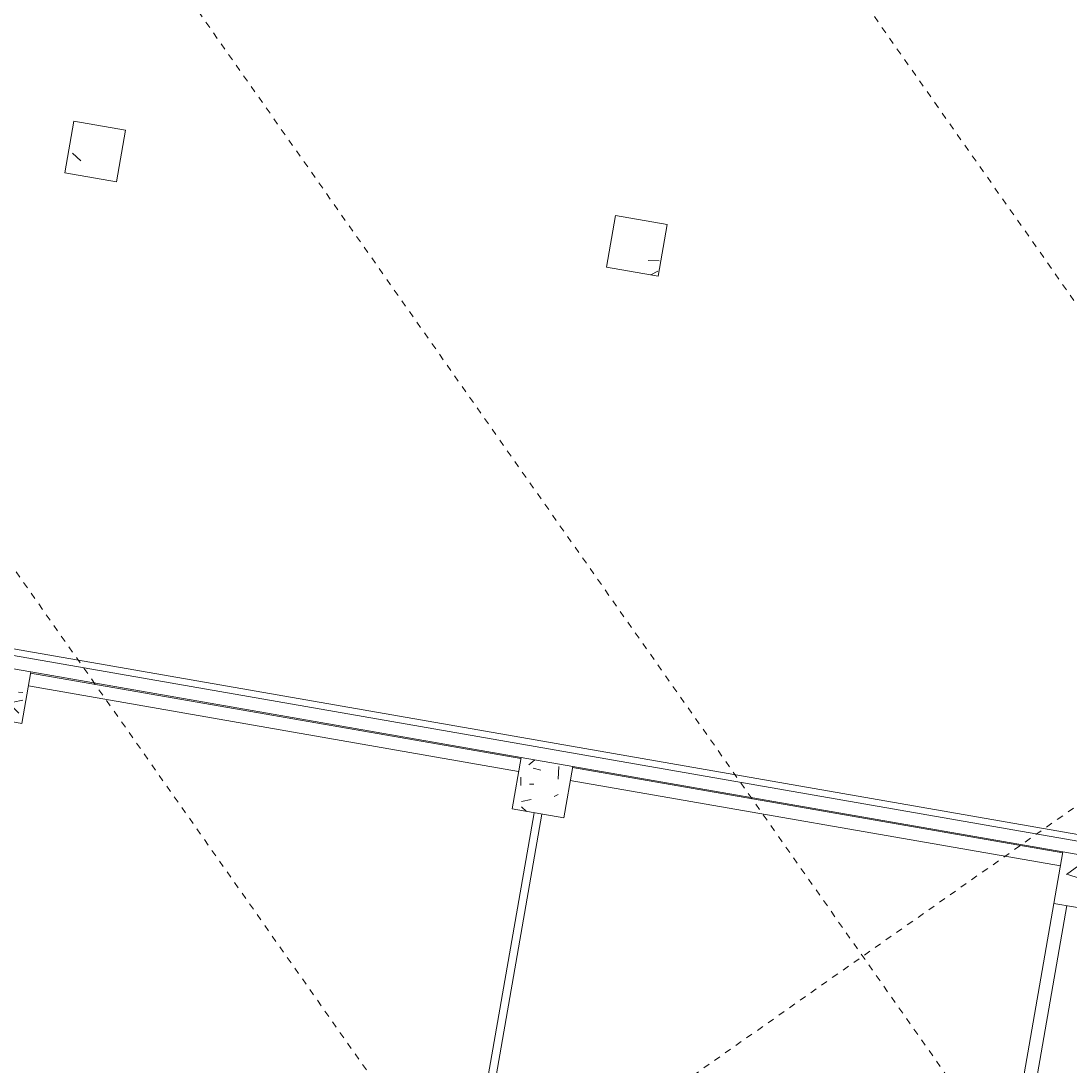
# Model space of a CAD drawing. Extents: x 274235 to 276654, y 142848 to 144425.
# Drawn here: x 275888.92 to 275904.94, y 143132.36 to 143148.33 of the extents above; entities that cross this region are included whole.
import ezdxf

# ---------------------------------------------------------------- set-up
doc = ezdxf.new("R2010")
doc.units = 0
doc.header["$LTSCALE"] = 1.5
doc.linetypes.add('ACM-G-CENTER', pattern=[50.800000000000004, 31.75, -6.350000000000001, 6.350000000000001, -6.350000000000001])
doc.layers.get('0').update_dxf_attribs({"linetype": 'CONTINUOUS', "lineweight": 0})
for name, color, linetype, lineweight in [('_ACM-A-DETL', 7, 'CONTINUOUS', 5), ('_ACM-A-GRID', 3, 'CONTINUOUS', 5), ('_ACM-A-WALL-FULL', 6, 'CONTINUOUS', 13), ('_ACM-S-STRU-CLOS', 5, 'CONTINUOUS', 5)]:
    doc.layers.add(name, color=color, linetype=linetype, lineweight=lineweight)

# ---------------------------------------------------------------- blocks, each defined once
blk = doc.blocks.new('M_Concrete-Rectangular-Column - 800 x 800mm-V867-B1_Working')
at = {"layer": '_ACM-S-STRU-CLOS'}
h = blk.add_hatch(dxfattribs=at)
h.set_pattern_fill('FP_546', color=256, style=0, pattern_type=2)
h.set_pattern_definition([(49.99999999999999, (-647404.125, -680004.566), (3643.681986006824, -318.7812880006761), [381, -4191]), (355, (-647404.125, -680004.566), (-704.8562580461121, 3821.135846227694), [304.8, -3352.8]), (100.451, (-647100.485, -680031.1309999999), (2938.852362929117, 3502.332152374178), [323.8, -3561.801]), (46.184, (-647404.125, -678988.566), (5421.581919880712, -840.8554984886337), [571.5, -6286.5]), (96.636, (-646952.326, -679058.6359999999), (4748.051319755933, 4948.551449789822), [485.7, -5342.701999999999]), (351.184, (-647404.125, -678988.566), (4748.100788072627, 4948.506072045693), [457.2, -5029.2]), (21, (-646896.125, -679242.566), (3032.287836333134, -2045.304476687058), [381, -4191]), (326, (-646896.125, -679242.566), (1236.042244531653, 3683.761809559103), [304.8, -3352.8]), (71.45100000000001, (-646643.434, -679413.0079999999), (4268.342513760047, 1638.424823382678), [323.8, -3561.801]), (37.50000000000001, (-647404.125, -680004.566), (61.77206501183639, 1691.100777463062), [167.64, -3144.52, 167.64, -6601.46]), (37.50000000000001, (-647404.125, -680004.566), (61.77206501183639, 1691.100777463062), [-3479.8, -3235.96, 167.64, -3197.86]), (7.499999999999999, (-647404.125, -680004.566), (1336.393250206115, 2003.61149636239), [167.64, -1772.92, 167.64, -4351.02]), (7.499999999999999, (-647404.125, -680004.566), (1336.393250206115, 2003.61149636239), [-2108.2, -3068.32, 167.64, -1115.06]), (327.5, (-648536.965, -680004.566), (2711.817807077548, -114.578640950727), [167.64, -1102.36, -9220.2]), (327.5, (-648536.965, -680004.566), (2711.817807077548, -114.578640950727), [-1270, 167.64, -3794.76, -5257.8]), (327.5, (-648536.965, -680004.566), (2711.817807077548, -114.578640950727), [-5232.4, 167.64, -5090.16]), (317.5, (-649044.965, -680004.566), (2962.585592803855, 508.5334453662156), [167.64, -1483.36, 167.64, -6197.6]), (317.5, (-649044.965, -680004.566), (2962.585592803855, 508.5334453662156), [-1818.64, -2463.8, 167.64, -3566.16])])
h.paths.add_polyline_path([(400.0000000007407, -399.9999999992507), (400.0000000007234, 400.0000000007407), (-399.999999999268, 400.0000000007061), (-399.9999999992507, -399.9999999992853)])
at = {"layer": '_ACM-A-DETL', "color": 250}
for p, q in [((400.0000000000002, 400.0000000000002), (-399.9999999999999, 400.0000000000002)), ((-399.9999999999999, 400.0000000000002), (-399.9999999999999, -399.9999999999999)), ((400.0000000000002, -399.9999999999999), (400.0000000000002, 400.0000000000002)), ((-399.9999999999999, -399.9999999999999), (400.0000000000002, -399.9999999999999))]:
    blk.add_line(p, q, dxfattribs=at)
blk = doc.blocks.new('M_Concrete-Rectangular-Column - 800 x 800mm-V869-B1_Working')
at = {"layer": '_ACM-S-STRU-CLOS'}
h = blk.add_hatch(dxfattribs=at)
h.set_pattern_fill('FP_548', color=256, style=0, pattern_type=2)
h.set_pattern_definition([(49.99999999999999, (-639004.125, -680004.566), (3643.681986006824, -318.7812880006761), [381, -4191]), (355, (-639004.125, -680004.566), (-704.8562580461121, 3821.135846227694), [304.8, -3352.8]), (100.451, (-638700.485, -680031.1309999999), (2938.852362929117, 3502.332152374178), [323.8, -3561.801]), (46.184, (-639004.125, -678988.566), (5421.581919880712, -840.8554984886337), [571.5, -6286.5]), (96.636, (-638552.326, -679058.6359999999), (4748.051319755933, 4948.551449789822), [485.7, -5342.701999999999]), (351.184, (-639004.125, -678988.566), (4748.100788072627, 4948.506072045693), [457.2, -5029.2]), (21, (-638496.125, -679242.566), (3032.287836333134, -2045.304476687058), [381, -4191]), (326, (-638496.125, -679242.566), (1236.042244531653, 3683.761809559103), [304.8, -3352.8]), (71.45100000000001, (-638243.434, -679413.0079999999), (4268.342513760047, 1638.424823382678), [323.8, -3561.801]), (37.50000000000001, (-639004.125, -680004.566), (61.77206501183639, 1691.100777463062), [167.64, -3144.52, 167.64, -6601.46]), (37.50000000000001, (-639004.125, -680004.566), (61.77206501183639, 1691.100777463062), [-3479.8, -3235.96, 167.64, -3197.86]), (7.499999999999999, (-639004.125, -680004.566), (1336.393250206115, 2003.61149636239), [167.64, -1772.92, 167.64, -4351.02]), (7.499999999999999, (-639004.125, -680004.566), (1336.393250206115, 2003.61149636239), [-2108.2, -3068.32, 167.64, -1115.06]), (327.5, (-640136.965, -680004.566), (2711.817807077548, -114.578640950727), [167.64, -1102.36, -9220.2]), (327.5, (-640136.965, -680004.566), (2711.817807077548, -114.578640950727), [-1270, 167.64, -3794.76, -5257.8]), (327.5, (-640136.965, -680004.566), (2711.817807077548, -114.578640950727), [-5232.4, 167.64, -5090.16]), (317.5, (-640644.965, -680004.566), (2962.585592803855, 508.5334453662156), [167.64, -1483.36, 167.64, -6197.6]), (317.5, (-640644.965, -680004.566), (2962.585592803855, 508.5334453662156), [-1818.64, -2463.8, 167.64, -3566.16])])
h.paths.add_polyline_path([(400.0000000006194, -399.9999999992853), (400.0000000006021, 400.0000000007061), (-399.9999999993893, 400.0000000007061), (-399.9999999993719, -399.9999999992853)])
at = {"layer": '_ACM-A-DETL', "color": 250}
for p, q in [((400.0000000000002, 400.0000000000002), (-399.9999999999999, 400.0000000000002)), ((-399.9999999999999, 400.0000000000002), (-399.9999999999999, -399.9999999999999)), ((400.0000000000002, -399.9999999999999), (400.0000000000002, 400.0000000000002)), ((-399.9999999999999, -399.9999999999999), (400.0000000000002, -399.9999999999999))]:
    blk.add_line(p, q, dxfattribs=at)
blk = doc.blocks.new('M_Concrete-Rectangular-Column - 800 x 800mm-3973882-B1_Working')
at = {"layer": '_ACM-A-DETL', "color": 250}
for p, q in [((400.0000000000002, 400.0000000000002), (-399.9999999999999, 400.0000000000002)), ((-399.9999999999999, 400.0000000000002), (-399.9999999999999, -399.9999999999999)), ((400.0000000000002, -399.9999999999999), (400.0000000000002, 400.0000000000002)), ((-399.9999999999999, -399.9999999999999), (400.0000000000002, -399.9999999999999))]:
    blk.add_line(p, q, dxfattribs=at)
blk = doc.blocks.new('M_Concrete-Rectangular-Column - 800 x 800mm-V1048-B1_Working')
at = {"layer": '_ACM-A-DETL', "color": 250}
for p, q in [((400.0000000000002, 400.0000000000002), (-399.9999999999999, 400.0000000000002)), ((-399.9999999999999, 400.0000000000002), (-399.9999999999999, -399.9999999999999)), ((400.0000000000002, -399.9999999999999), (400.0000000000002, 400.0000000000002)), ((-399.9999999999999, -399.9999999999999), (400.0000000000002, -399.9999999999999))]:
    blk.add_line(p, q, dxfattribs=at)
blk = doc.blocks.new('M_Concrete-Rectangular-Column - 800 x 800mm-V1049-B1_Working')
at = {"layer": '_ACM-A-DETL', "color": 250}
for p, q in [((400.0000000000002, 400.0000000000002), (-399.9999999999999, 400.0000000000002)), ((-399.9999999999999, 400.0000000000002), (-399.9999999999999, -399.9999999999999)), ((400.0000000000002, -399.9999999999999), (400.0000000000002, 400.0000000000002)), ((-399.9999999999999, -399.9999999999999), (400.0000000000002, -399.9999999999999))]:
    blk.add_line(p, q, dxfattribs=at)
blk = doc.blocks.new('BASEMENT20250512')
at = {"layer": '_ACM-A-WALL-FULL', "lineweight": 9}
for p, q in [((647004.1247019173, 671986.6208037732), (639404.124731695, 671986.6207907911)), ((655404.1246721393, 671986.6208181217), (647804.1247019173, 671986.6208051397)), ((639404.124731695, 671786.6207907911), (647004.1247019173, 671786.6208037732)), ((647804.1247019173, 671786.6208051397), (655404.1246721393, 671786.6208181218)), ((655404.1246721394, 671204.5655782601), (655404.1246721394, 663604.565608038)), ((655604.1246721394, 663604.565608038), (655604.1246721394, 671204.5655782601))]:
    blk.add_line(p, q, dxfattribs=at)
at = {"layer": '_ACM-S-STRU-CLOS'}
for name, p in [('M_Concrete-Rectangular-Column - 800 x 800mm-V869-B1_Working', (639004.1247316952, 680004.5655484821)), ('M_Concrete-Rectangular-Column - 800 x 800mm-V867-B1_Working', (647404.1247019173, 680004.5655484821)), ('M_Concrete-Rectangular-Column - 800 x 800mm-V1049-B1_Working', (639004.1247316952, 671604.5655782601)), ('M_Concrete-Rectangular-Column - 800 x 800mm-V1048-B1_Working', (647404.1247019173, 671604.5655782601)), ('M_Concrete-Rectangular-Column - 800 x 800mm-3973882-B1_Working', (655804.1246721394, 671604.5655782601))]:
    blk.add_blockref(name, p, dxfattribs=at)
blk = doc.blocks.new('M_Concrete-Rectangular-Column - 800 x 800mm-3973882-F5_Working')
at = {"layer": '_ACM-S-STRU-CLOS'}
h = blk.add_hatch(dxfattribs=at)
h.set_pattern_fill('FP_12', color=256, style=0, pattern_type=2)
h.set_pattern_definition([(49.99999999999999, (-655804.125, -671604.566), (1457.47235942743, -127.5124112941153), [152.4, -1676.4]), (355, (-655804.125, -671604.566), (-281.9423214106538, 1528.454121820989), [121.92, -1341.12]), (100.451, (-655682.669, -671615.192), (1175.54117813264, 1400.932700546505), [129.52, -1424.721]), (46.184, (-655804.125, -671198.166), (2168.632479325518, -336.3419224575734), [228.6, -2514.6]), (96.636, (-655623.405, -671226.194), (1899.220703450187, 1979.420801688256), [194.28, -2137.081]), (351.184, (-655804.125, -671198.166), (1899.240117591927, 1979.402459470636), [182.88, -2011.68]), (21, (-655600.925, -671299.766), (1212.914804469988, -818.1214889162425), [152.4, -1676.4]), (326, (-655600.925, -671299.766), (494.4169517815951, 1473.504446177546), [121.92, -1341.12]), (71.45100000000001, (-655499.848, -671367.942), (1707.337131491297, 655.3696761195706), [129.52, -1424.721]), (37.50000000000001, (-655804.125, -671604.566), (24.70938685064226, 676.4402371484604), [67.056, -1257.808, 67.056, -2640.584]), (37.50000000000001, (-655804.125, -671604.566), (24.70938685064226, 676.4402371484604), [-1391.92, -1294.384, 67.056, -1279.144]), (7.499999999999999, (-655804.125, -671604.566), (534.5577488708675, 801.4442541774883), [67.056, -709.168, 67.056, -1740.408]), (7.499999999999999, (-655804.125, -671604.566), (534.5577488708675, 801.4442541774883), [-843.28, -1227.328, 67.056, -446.024]), (327.5, (-656257.261, -671604.566), (1084.727506429152, -45.83122648363428), [67.056, -440.944, 67.056, -3621.024]), (327.5, (-656257.261, -671604.566), (1084.727506429152, -45.83122648363428), [-575.056, -1517.904, 67.056, -2036.064]), (317.5, (-656460.461, -671604.566), (1185.034654813092, 203.4135379393795), [67.056, -593.344, 67.056, -2479.04]), (317.5, (-656460.461, -671604.566), (1185.034654813092, 203.4135379393795), [-727.456, -985.52, 67.056, -1426.464])])
h.paths.add_polyline_path([(400.0000000008966, -399.9999999992507), (400.0000000008966, 400.0000000007407), (-399.999999999112, 400.0000000007407), (-399.999999999112, -399.9999999992507)])
at = {"layer": '_ACM-A-DETL'}
for p, q in [((400.0000000000002, 400.0000000000002), (-399.9999999999999, 400.0000000000002)), ((-399.9999999999999, 400.0000000000002), (-399.9999999999999, -399.9999999999999)), ((400.0000000000002, -399.9999999999999), (400.0000000000002, 400.0000000000002)), ((-399.9999999999999, -399.9999999999999), (400.0000000000002, -399.9999999999999))]:
    blk.add_line(p, q, dxfattribs=at)
blk = doc.blocks.new('M_Concrete-Rectangular-Column - 800 x 800mm-V8-F5_Working')
at = {"layer": '_ACM-S-STRU-CLOS'}
h = blk.add_hatch(dxfattribs=at)
h.set_pattern_fill('FP_13', color=256, style=0, pattern_type=2)
h.set_pattern_definition([(49.99999999999999, (-647404.125, -671604.566), (1457.47235942743, -127.5124112941153), [152.4, -1676.4]), (355, (-647404.125, -671604.566), (-281.9423214106538, 1528.454121820989), [121.92, -1341.12]), (100.451, (-647282.669, -671615.192), (1175.54117813264, 1400.932700546505), [129.52, -1424.721]), (46.184, (-647404.125, -671198.166), (2168.632479325518, -336.3419224575734), [228.6, -2514.6]), (96.636, (-647223.405, -671226.194), (1899.220703450187, 1979.420801688256), [194.28, -2137.081]), (351.184, (-647404.125, -671198.166), (1899.240117591927, 1979.402459470636), [182.88, -2011.68]), (21, (-647200.925, -671299.766), (1212.914804469988, -818.1214889162425), [152.4, -1676.4]), (326, (-647200.925, -671299.766), (494.4169517815951, 1473.504446177546), [121.92, -1341.12]), (71.45100000000001, (-647099.8489999999, -671367.942), (1707.337131491297, 655.3696761195706), [129.52, -1424.721]), (37.50000000000001, (-647404.125, -671604.566), (24.70938685064226, 676.4402371484604), [67.056, -1257.808, 67.056, -2640.584]), (37.50000000000001, (-647404.125, -671604.566), (24.70938685064226, 676.4402371484604), [-1391.92, -1294.384, 67.056, -1279.144]), (7.499999999999999, (-647404.125, -671604.566), (534.5577488708675, 801.4442541774883), [67.056, -709.168, 67.056, -1740.408]), (7.499999999999999, (-647404.125, -671604.566), (534.5577488708675, 801.4442541774883), [-843.28, -1227.328, 67.056, -446.024]), (327.5, (-647857.261, -671604.566), (1084.727506429152, -45.83122648363428), [67.056, -440.944, 67.056, -3621.024]), (327.5, (-647857.261, -671604.566), (1084.727506429152, -45.83122648363428), [-575.056, -1517.904, 67.056, -2036.064]), (317.5, (-648060.461, -671604.566), (1185.034654813092, 203.4135379393795), [67.056, -593.344, 67.056, -2479.04]), (317.5, (-648060.461, -671604.566), (1185.034654813092, 203.4135379393795), [-727.456, -985.52, 67.056, -1426.464])])
h.paths.add_polyline_path([(400.0000000007061, -399.9999999991467), (400.0000000007061, 400.0000000008446), (-399.9999999993026, 400.0000000008793), (-399.9999999993026, -399.999999999112)])
at = {"layer": '_ACM-A-DETL'}
for p, q in [((400.0000000000002, 400.0000000000002), (-399.9999999999999, 400.0000000000002)), ((-399.9999999999999, 400.0000000000002), (-399.9999999999999, -399.9999999999999)), ((400.0000000000002, -399.9999999999999), (400.0000000000002, 400.0000000000002)), ((-399.9999999999999, -399.9999999999999), (400.0000000000002, -399.9999999999999))]:
    blk.add_line(p, q, dxfattribs=at)
blk = doc.blocks.new('M_Concrete-Rectangular-Column - 800 x 800mm-V9-F5_Working')
at = {"layer": '_ACM-S-STRU-CLOS'}
h = blk.add_hatch(dxfattribs=at)
h.set_pattern_fill('FP_14', color=256, style=0, pattern_type=2)
h.set_pattern_definition([(49.99999999999999, (-639004.125, -671604.566), (1457.47235942743, -127.5124112941153), [152.4, -1676.4]), (355, (-639004.125, -671604.566), (-281.9423214106538, 1528.454121820989), [121.92, -1341.12]), (100.451, (-638882.669, -671615.192), (1175.54117813264, 1400.932700546505), [129.52, -1424.721]), (46.184, (-639004.125, -671198.166), (2168.632479325518, -336.3419224575734), [228.6, -2514.6]), (96.636, (-638823.405, -671226.194), (1899.220703450187, 1979.420801688256), [194.28, -2137.081]), (351.184, (-639004.125, -671198.166), (1899.240117591927, 1979.402459470636), [182.88, -2011.68]), (21, (-638800.925, -671299.766), (1212.914804469988, -818.1214889162425), [152.4, -1676.4]), (326, (-638800.925, -671299.766), (494.4169517815951, 1473.504446177546), [121.92, -1341.12]), (71.45100000000001, (-638699.8489999999, -671367.942), (1707.337131491297, 655.3696761195706), [129.52, -1424.721]), (37.50000000000001, (-639004.125, -671604.566), (24.70938685064226, 676.4402371484604), [67.056, -1257.808, 67.056, -2640.584]), (37.50000000000001, (-639004.125, -671604.566), (24.70938685064226, 676.4402371484604), [-1391.92, -1294.384, 67.056, -1279.144]), (7.499999999999999, (-639004.125, -671604.566), (534.5577488708675, 801.4442541774883), [67.056, -709.168, 67.056, -1740.408]), (7.499999999999999, (-639004.125, -671604.566), (534.5577488708675, 801.4442541774883), [-843.28, -1227.328, 67.056, -446.024]), (327.5, (-639457.261, -671604.566), (1084.727506429152, -45.83122648363428), [67.056, -440.944, 67.056, -3621.024]), (327.5, (-639457.261, -671604.566), (1084.727506429152, -45.83122648363428), [-575.056, -1517.904, 67.056, -2036.064]), (317.5, (-639660.461, -671604.566), (1185.034654813092, 203.4135379393795), [67.056, -593.344, 67.056, -2479.04]), (317.5, (-639660.461, -671604.566), (1185.034654813092, 203.4135379393795), [-727.456, -985.52, 67.056, -1426.464])])
h.paths.add_polyline_path([(400.0000000007927, -399.9999999991814), (400.0000000007927, 400.00000000081), (-399.999999999216, 400.0000000008446), (-399.999999999216, -399.9999999991467)])
at = {"layer": '_ACM-A-DETL'}
for p, q in [((400.0000000000002, 400.0000000000002), (-399.9999999999999, 400.0000000000002)), ((-399.9999999999999, 400.0000000000002), (-399.9999999999999, -399.9999999999999)), ((400.0000000000002, -399.9999999999999), (400.0000000000002, 400.0000000000002)), ((-399.9999999999999, -399.9999999999999), (400.0000000000002, -399.9999999999999))]:
    blk.add_line(p, q, dxfattribs=at)
blk = doc.blocks.new('5f0512')
at = {"layer": '_ACM-A-GRID', "linetype": 'ACM-G-CENTER'}
for p, q in [((-365243.5584385645, -30912.37082065409), (-300020.6915707722, -96135.23768845852)), ((-371183.2554005316, -36852.06778262125), (-305960.3885327398, -102074.9346504251)), ((-376274.424225076, -41943.23660716298), (-311051.5573572834, -107166.1034749678)), ((-337120.6048401807, -50079.3937898326), (-365726.851025769, -78685.63997541543))]:
    blk.add_line(p, q, dxfattribs=at)
at = {"layer": '_ACM-A-WALL-FULL', "lineweight": 18}
for p, q in [((-341847.8125767086, -58099.99979155371), (-369515.4316011526, -58099.99979155371)), ((-360799.9987195517, -58399.99979155371), (-353199.9987493297, -58399.99979155371)), ((-352399.9987493297, -58399.99979155371), (-344799.9987791075, -58399.99979155371)), ((-352859.9987493295, -59199.99979155383), (-352859.9987493295, -66799.99976177595)), ((-352739.9987493295, -64879.99976177607), (-352739.9987493295, -59199.99979155394))]:
    blk.add_line(p, q, dxfattribs=at)
at = {"layer": '_ACM-A-WALL-FULL'}
blk.add_line((-369515.4316011526, -58199.99979155371), (-341847.8125767086, -58199.99979155371), dxfattribs=at)
at = {"layer": '_ACM-S-STRU-CLOS'}
for name, p in [('M_Concrete-Rectangular-Column - 800 x 800mm-V9-F5_Working', (-361199.9987195516, -58799.99979155394)), ('M_Concrete-Rectangular-Column - 800 x 800mm-V8-F5_Working', (-352799.9987493295, -58799.99979155394)), ('M_Concrete-Rectangular-Column - 800 x 800mm-3973882-F5_Working', (-344399.9987791074, -58799.99979155394))]:
    blk.add_blockref(name, p, dxfattribs=at)

msp = doc.modelspace()

# ---------------------------------------------------------------- block references
at = {"xscale": 0.0009999999999999994, "yscale": 0.001, "zscale": 0.001, "rotation": 350.1075696352769}
msp.add_blockref('BASEMENT20250512', (275143.7222229671, 142586.2208173259), dxfattribs=at)

# ---------------------------------------------------------------- next in the draw order: block references
msp.add_blockref('5f0512', (276254.5380815538, 143133.931731411), dxfattribs=at)

doc.saveas('drawing.dxf')
